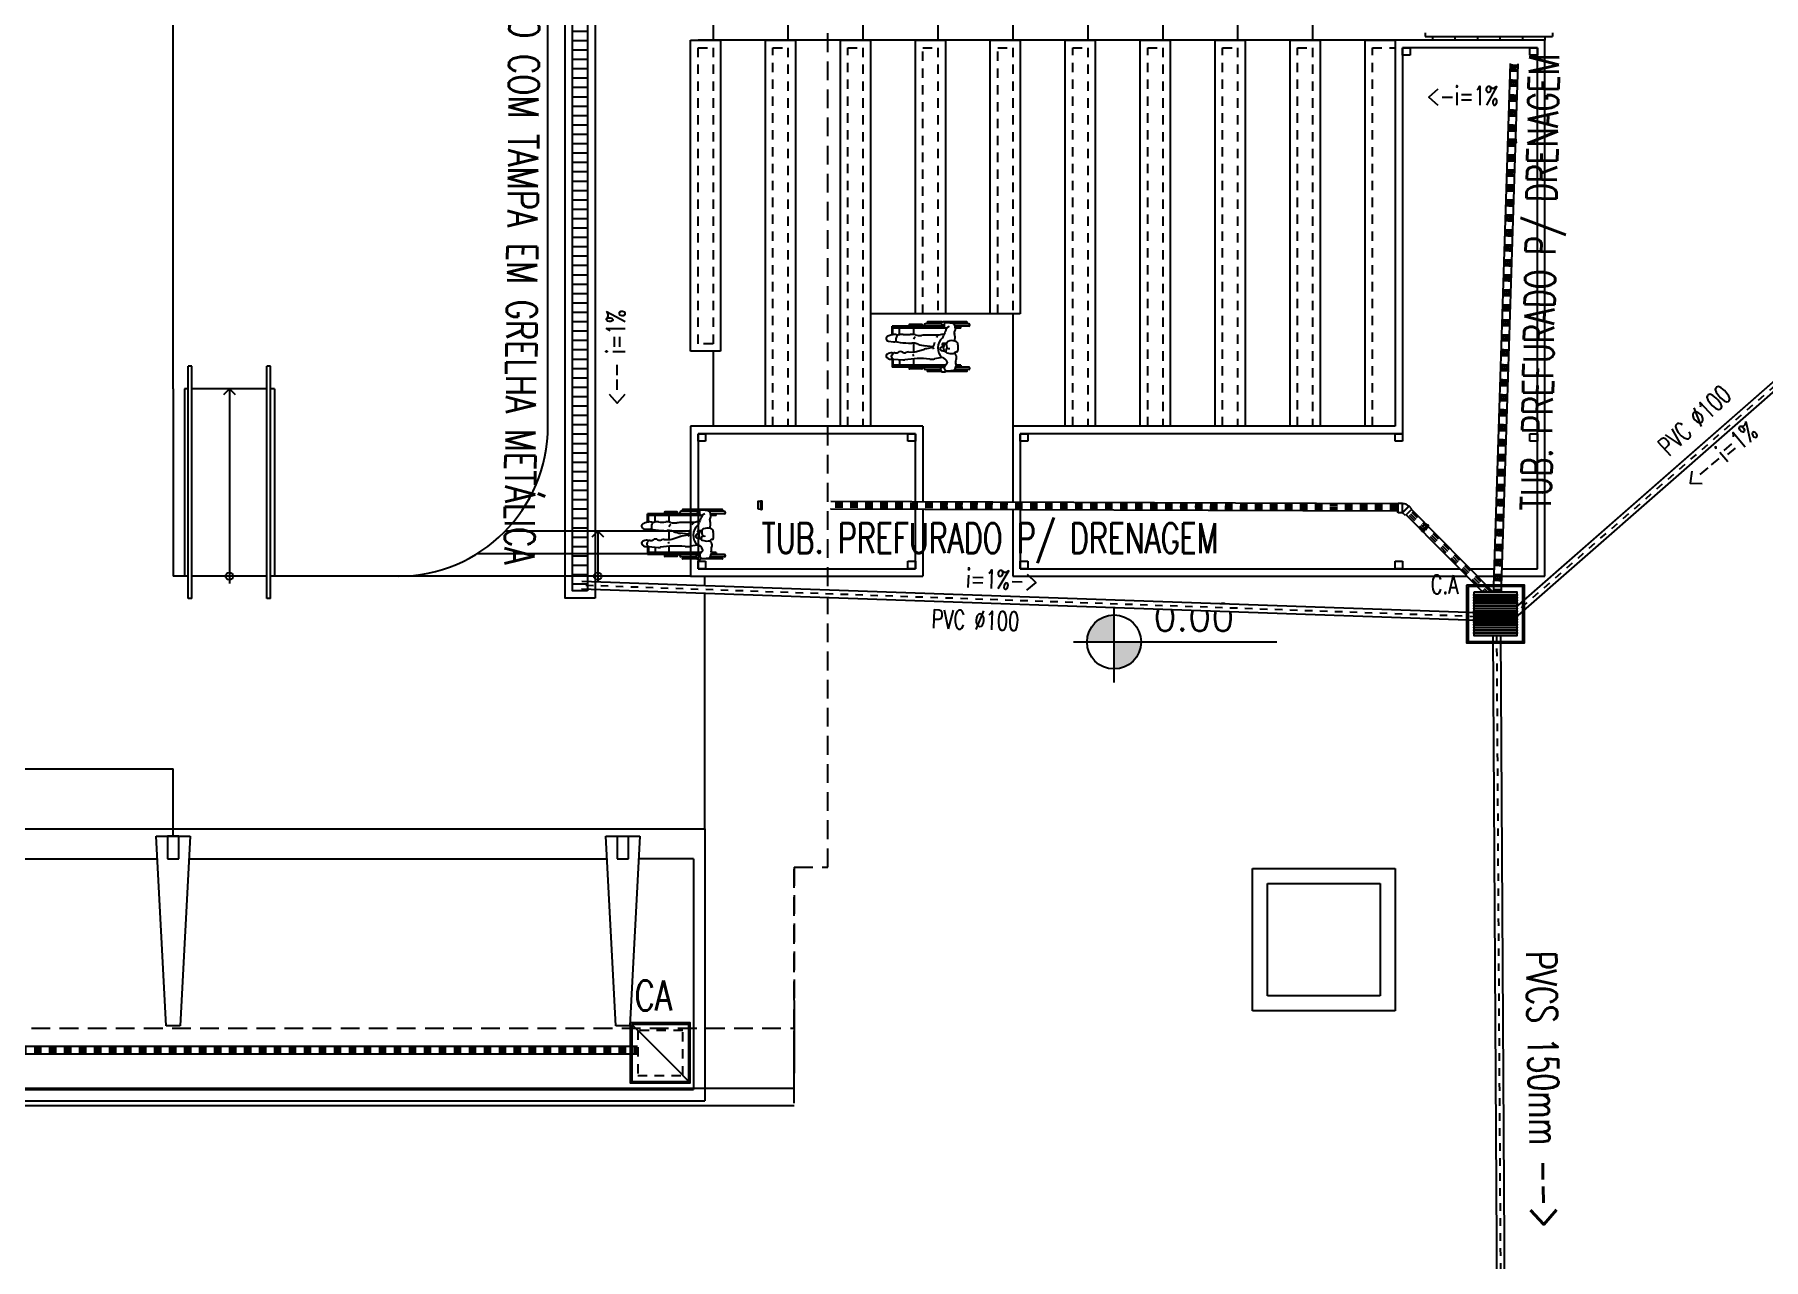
# Model space of a CAD drawing. Header units: inches. Extents: x 542650 to 544515, y 9574150 to 9574595.
# Drawn here: x 542840.19 to 542863.26, y 9574223.1 to 9574239.44 of the extents above; entities that cross this region are included whole.
import ezdxf
from ezdxf.enums import TextEntityAlignment as Align

# ---------------------------------------------------------------- set-up
doc = ezdxf.new("R2010")
doc.units = ezdxf.units.IN
doc.header["$MEASUREMENT"] = 0
for name, pattern in [('ACAD_ISO07W100', [3, 0, -3]), ('DASHDOT', [1, 0.5, -0.25, 0, -0.25]), ('HIDDEN', [0.375, 0.25, -0.125])]:
    doc.linetypes.add(name, pattern=pattern)
for name, color, linetype in [('EIXO', 8, 'Continuous'), ('I-ARQ', 8, 'Continuous'), ('I-CONEXAO', 1, 'Continuous'), ('I-ESGOTO', 6, 'Continuous'), ('I-NORMO_INST', 4, 'Continuous'), ('I-PLUVIAL', 90, 'Continuous'), ('VISTA', 7, 'Continuous')]:
    doc.layers.add(name, color=color, linetype=linetype)
doc.styles.add('125', font='ROMANS.SHX', dxfattribs={"width": 0.7, "height": 0.25})
doc.styles.add('25', font='ROMANS.SHX', dxfattribs={"width": 0.7, "height": 0.05})
doc.styles.add('50', font='ROMANS.SHX', dxfattribs={"width": 0.7, "height": 0.1})
doc.styles.add('ROMANS', font='romans', dxfattribs={"height": 0.2})

# ---------------------------------------------------------------- blocks, each defined once
blk = doc.blocks.new('_Open90')
at = {"color": 0, "linetype": 'ByBlock', "lineweight": -2}
for p, q in [((0, 0), (-1, 0)), ((-0.5, 0.5), (0, 0)), ((0, 0), (-0.5, -0.5))]:
    blk.add_line(p, q, dxfattribs=at)
blk = doc.blocks.new('*U49')
at = {"color": 2}
blk.add_wipeout([(-58.931, 0.053), (1.716, 0.053), (1.716, -0.053), (-58.931, -0.053)], dxfattribs=at)
for p, q in [((-58.931, 0.05), (1.716, 0.05)), ((-58.931, -0.05), (1.716, -0.05))]:
    blk.add_line(p, q)
at = {"color": 8, "linetype": 'ACAD_ISO07W100', "ltscale": 0.01}
for p, q in [((-58.931, 0.026), (1.716, 0.026)), ((-58.931, 0), (1.716, 0)), ((-58.931, -0.026), (1.716, -0.026))]:
    blk.add_line(p, q, dxfattribs=at)
blk = doc.blocks.new('CAP100')
at = {"color": 1, "style": '25', "flags": 3}
blk.add_attdef('QUANT.', text='', height=0.05, dxfattribs=at).set_placement((0, -0.272), align=Align.CENTER)
at = {"color": 2}
blk.add_wipeout([(0.049, -0.056), (0.021, -0.056), (0.021, -0.057), (0.017, -0.061), (0.006, -0.061), (0.001, -0.057), (0.001, -0.056), (0, -0.056), (0, 0.056), (0.001, 0.056), (0.001, 0.057), (0.006, 0.061), (0.017, 0.061), (0.021, 0.057), (0.021, 0.056), (0.049, 0.056), (0.056, 0.05), (0.056, -0.05)], dxfattribs=at)
for p, q in [((0, -0.053), (0, 0.053)), ((0.004, 0.053), (0, 0.053)), ((0.005, 0.054), (0.005, 0.057)), ((0.017, 0.058), (0.006, 0.058)), ((0.006, -0.057), (0.006, 0.057)), ((0.017, -0.057), (0.017, 0.057)), ((0.018, 0.054), (0.018, 0.057)), ((0.049, 0.053), (0.019, 0.053)), ((0.052, -0.05), (0.052, 0.05)), ((0.004, -0.053), (0, -0.053)), ((0.005, -0.054), (0.005, -0.057)), ((0.017, -0.058), (0.006, -0.058)), ((0.018, -0.054), (0.018, -0.057)), ((0.049, -0.053), (0.019, -0.053))]:
    blk.add_line(p, q)
at = {"color": 8}
for p, q in [((0.005, 0.053), (0.005, -0.053)), ((0.018, 0.053), (0.018, -0.053))]:
    blk.add_line(p, q, dxfattribs=at)
for centre, radius, start, end in [((0.004, 0.054), 0.001, 270, 0), ((0.006, 0.057), 0.001, 90, 180), ((0.017, 0.057), 0.001, 0, 90), ((0.019, 0.054), 0.001, 180, 270), ((0.049, 0.05), 0.003, 0, 90), ((0.004, -0.054), 0.001, 0, 90), ((0.006, -0.057), 0.001, 180, 270), ((0.017, -0.057), 0.001, 270, 0), ((0.019, -0.054), 0.001, 90, 180), ((0.049, -0.05), 0.003, 270, 0)]:
    blk.add_arc(centre, radius, start, end)
at = {"color": 1, "style": '25', "flags": 1}
for tag, p in [('DESCRICAO', (0, -0.109)), ('MARCA', (0, -0.188))]:
    blk.add_attdef(tag, text='', height=0.05, dxfattribs=at).set_placement(p, align=Align.CENTER)
blk = doc.blocks.new('*U40')
at = {"color": 2}
blk.add_wipeout([(-0.218, 0.067), (1.327, -0.034), (1.32, -0.139), (-0.224, -0.038)], dxfattribs=at)
at = {"color": 2, "rotation": 356.2519484124299}
blk.add_blockref('CAP100', (0.997, -0.065), dxfattribs=at)
at = {"color": 8, "linetype": 'ACAD_ISO07W100', "ltscale": 0.01}
for p, q in [((-0.222, 0.015), (1.324, -0.087)), ((-0.22, 0.041), (1.325, -0.061)), ((-0.223, -0.012), (1.322, -0.113))]:
    blk.add_line(p, q, dxfattribs=at)
for p, q in [((-0.218, 0.064), (1.327, -0.037)), ((-0.225, -0.035), (1.32, -0.137))]:
    blk.add_line(p, q)
blk = doc.blocks.new('*U31')
at = {"color": 2}
blk.add_wipeout([(0.016, 0.055), (8.042, -2.307), (8.01, -2.416), (-0.016, -0.055)], dxfattribs=at)
for p, q in [((0.014, 0.048), (8.04, -2.313)), ((-0.014, -0.048), (8.012, -2.409))]:
    blk.add_line(p, q)
at = {"layer": 'EIXO', "linetype": 'DASHDOT', "ltscale": 0.01}
blk.add_line((0, 0), (8.026, -2.361), dxfattribs=at)
blk = doc.blocks.new('*U34')
at = {"color": 2}
blk.add_wipeout([(-0.055, 0.013), (2.472, 11.047), (2.583, 11.022), (0.055, -0.013)], dxfattribs=at)
for p, q in [((-0.049, 0.011), (2.478, 11.045)), ((0.049, -0.011), (2.576, 11.023))]:
    blk.add_line(p, q)
at = {"layer": 'EIXO', "linetype": 'DASHDOT', "ltscale": 0.01}
blk.add_line((0, 0), (2.527, 11.034), dxfattribs=at)
blk = doc.blocks.new('*U33')
at = {"color": 2}
blk.add_wipeout([(0.015, 0.055), (11.552, -3.092), (11.522, -3.202), (-0.015, -0.055)], dxfattribs=at)
for p, q in [((0.013, 0.048), (11.55, -3.099)), ((-0.013, -0.048), (11.523, -3.195))]:
    blk.add_line(p, q)
at = {"layer": 'EIXO', "linetype": 'DASHDOT', "ltscale": 0.01}
blk.add_line((0, 0), (11.537, -3.147), dxfattribs=at)
blk = doc.blocks.new('CADEIRA DE RODAS')
at = {"layer": 'VISTA'}
for p, q in [((1623.523, 1212.65), (1623.709, 1212.65)), ((1623.523, 1212.618), (1623.628, 1212.618)), ((1623.55, 1212.676), (1623.833, 1212.676)), ((1623.55, 1212.66), (1623.722, 1212.66)), ((1623.628, 1212.592), (1623.628, 1212.618)), ((1623.628, 1212.618), (1623.7, 1212.618)), ((1623.628, 1212.592), (1623.693, 1212.592)), ((1623.805, 1212.669), (1623.724, 1212.66)), ((1623.834, 1212.592), (1624.547, 1212.592)), ((1623.871, 1212.681), (1623.848, 1212.681)), ((1623.853, 1212.618), (1623.872, 1212.618)), ((1623.876, 1212.491), (1623.978, 1212.508)), ((1623.884, 1212.618), (1624.101, 1212.618)), ((1623.886, 1212.676), (1624.074, 1212.676)), ((1623.898, 1212.66), (1624.074, 1212.66)), ((1623.9, 1212.65), (1624.101, 1212.65)), ((1624.101, 1212.618), (1624.547, 1212.618)), ((1624.151, 1212.642), (1624.312, 1212.642)), ((1624.151, 1212.625), (1624.312, 1212.625)), ((1624.257, 1212.618), (1624.257, 1212.507)), ((1624.528, 1212.511), (1624.405, 1212.522)), ((1624.445, 1212.518), (1624.445, 1212.618)), ((1624.552, 1212.459), (1624.533, 1212.437)), ((1624.535, 1212.509), (1624.535, 1212.618)), ((1624.553, 1212.486), (1624.543, 1212.502)), ((1624.547, 1212.509), (1624.547, 1212.618)), ((1623.708, 1212.271), (1623.706, 1212.204)), ((1623.82, 1212.298), (1623.835, 1212.306)), ((1623.822, 1212.31), (1623.821, 1212.335)), ((1623.826, 1212.417), (1623.846, 1212.406)), ((1623.828, 1212.302), (1623.864, 1212.3)), ((1623.859, 1212.368), (1623.855, 1212.392)), ((1623.856, 1212.334), (1623.87, 1212.327)), ((1623.859, 1212.367), (1623.857, 1212.343)), ((1623.997, 1212.347), (1624.118, 1212.332)), ((1624, 1212.358), (1624.088, 1212.373)), ((1624.22, 1212.411), (1624.116, 1212.379)), ((1624.257, 1212.416), (1624.257, 1212.297)), ((1624.326, 1212.416), (1624.257, 1212.416)), ((1624.594, 1212.273), (1624.528, 1212.281)), ((1623.523, 1212.073), (1623.628, 1212.073)), ((1623.523, 1212.041), (1623.722, 1212.041)), ((1623.55, 1212.031), (1623.759, 1212.031)), ((1623.55, 1212.015), (1623.855, 1212.015)), ((1623.628, 1212.098), (1623.628, 1212.073)), ((1623.628, 1212.098), (1623.701, 1212.098)), ((1623.628, 1212.073), (1623.709, 1212.073)), ((1623.783, 1212.073), (1623.818, 1212.094)), ((1623.8, 1212.083), (1623.823, 1212.112)), ((1623.804, 1212.088), (1623.804, 1212.086)), ((1623.812, 1212.098), (1624.547, 1212.098)), ((1623.857, 1212.014), (1623.849, 1212.02)), ((1623.852, 1212.073), (1624.101, 1212.073)), ((1623.881, 1212.014), (1623.867, 1212.012)), ((1623.884, 1212.015), (1624.074, 1212.015)), ((1623.89, 1212.041), (1624.101, 1212.041)), ((1623.891, 1212.031), (1624.074, 1212.031)), ((1623.921, 1212.191), (1624.119, 1212.192)), ((1624.101, 1212.073), (1624.547, 1212.073)), ((1624.151, 1212.066), (1624.312, 1212.066)), ((1624.151, 1212.048), (1624.312, 1212.048)), ((1624.257, 1212.184), (1624.257, 1212.073)), ((1624.445, 1212.185), (1624.445, 1212.073)), ((1624.535, 1212.185), (1624.535, 1212.073)), ((1624.547, 1212.187), (1624.547, 1212.073))]:
    blk.add_line(p, q, dxfattribs=at)
for centre, radius, start, end in [((1623.523, 1212.634), 0.0159, 90, 270), ((1623.55, 1212.668), 0.00794, 90, 270), ((1623.735, 1212.491), 0.0503, 153.5166, 217.5222), ((1623.616, 1212.551), 0.0827, 333.5166, 16.5694), ((1623.748, 1212.59), 0.0545, 157.1485, 196.5694), ((1623.601, 1212.389), 0.119, 19.7257, 37.5222), ((1623.528, 1212.682), 0.184, 337.1485, 348.553), ((1623.726, 1212.642), 0.0178, 155.7407, 168.553), ((1623.726, 1212.642), 0.0178, 96.1738, 155.7407), ((1623.81, 1212.629), 0.0403, 338.1434, 96.1738), ((1623.836, 1212.558), 0.0276, 124.5485, 199.9444), ((1623.897, 1212.58), 0.0916, 199.9444, 256.9452), ((1623.779, 1212.641), 0.0729, 304.5485, 338.1434), ((1623.848, 1212.655), 0.026, 126.1191, 154.0963), ((1623.848, 1212.655), 0.026, 90.3734, 126.1191), ((1623.863, 1212.582), 0.0369, 74.409, 113.6829), ((1623.871, 1212.658), 0.0233, 50.9982, 90.3734), ((1623.878, 1212.638), 0.0209, 254.409, 336.7071), ((1623.758, 1212.361), 0.179, 310.6612, 46.6858), ((1623.861, 1212.645), 0.0392, 21.8909, 50.9982), ((1623.861, 1212.645), 0.0392, 336.7071, 6.5163), ((1623.861, 1212.645), 0.0392, 6.5163, 21.8909), ((1624.019, 1212.266), 0.246, 84.1619, 99.6849), ((1624.171, 1213.744), 1.24, 264.1619, 279.4895), ((1624.074, 1212.668), 0.00794, 270, 90), ((1624.101, 1212.634), 0.0159, 270, 90), ((1624.151, 1212.634), 0.00864, 90, 270), ((1624.285, 1212.466), 0.0256, 169.3771, 225.3134), ((1624.312, 1212.634), 0.00864, 270, 90), ((1624.394, 1212.406), 0.117, 84.8929, 99.4895), ((1624.527, 1212.491), 0.0196, 32.0961, 84.8929), ((1624.564, 1212.44), 0.0719, 42.4258, 110.3571), ((1624.534, 1212.474), 0.0225, 320.0692, 32.0961), ((1624.597, 1212.467), 0.0283, 299.1731, 47.1659), ((1623.917, 1212.357), 0.253, 170.2167, 190.0443), ((1623.685, 1212.397), 0.0187, 90.9535, 170.2167), ((1623.718, 1212.322), 0.0513, 190.0443, 248.1335), ((1623.684, 1212.451), 0.0351, 270.9535, 311.3289), ((1623.748, 1212.399), 0.134, 248.1335, 252.351), ((1623.738, 1212.39), 0.0458, 122.8016, 131.3289), ((1623.748, 1212.399), 0.134, 252.351, 292.3739), ((1623.738, 1212.39), 0.0458, 96.4099, 122.8016), ((1623.753, 1212.257), 0.18, 69.5864, 96.4099), ((1623.784, 1212.335), 0.0364, 360, 105.4377), ((1623.786, 1212.308), 0.0364, 292.3739, 3.0345), ((1624.141, 1212.206), 0.366, 149.1701, 154.8848), ((1623.808, 1212.405), 0.022, 329.1701, 69.5864), ((1623.812, 1212.345), 0.0452, 299.7251, 357.1058), ((1623.837, 1212.39), 0.0189, 7.5231, 61.3712), ((1623.851, 1212.293), 0.11, 68.468, 90.2381), ((1623.911, 1212.183), 0.0567, 130.6612, 165.644), ((1623.851, 1212.431), 0.0912, 273.7076, 297.295), ((1623.849, 1212.367), 0.00943, 357.1058, 7.5231), ((1623.864, 1212.314), 0.014, 267.8272, 64.231), ((1623.882, 1212.372), 0.0246, 297.295, 68.468), ((1624.155, 1212.256), 0.183, 147.274, 171.2195), ((1624.16, 1212.438), 0.179, 199.3703, 207.8163), ((1624.051, 1212.591), 0.222, 279.5756, 286.9445), ((1624.079, 1212.022), 0.312, 67.3879, 85.668), ((1624.266, 1212.471), 0.173, 247.3879, 266.9641), ((1624.257, 1212.29), 0.126, 89.7461, 106.9445), ((1624.212, 1212.261), 0.0518, 298.693, 344.3358), ((1624.266, 1212.471), 0.173, 266.9641, 276.056), ((1624.309, 1212.063), 0.237, 85.583, 96.056), ((1624.326, 1212.519), 0.103, 269.7461, 290.1272), ((1624.151, 1210.017), 2.288, 81.839, 85.583), ((1624.38, 1212.372), 0.054, 61.1107, 110.1272), ((1624.437, 1212.475), 0.0635, 241.1107, 302.0847), ((1624.5, 1212.375), 0.0546, 79.8776, 122.0847), ((1624.473, 1212.26), 0.0223, 45.4711, 81.839), ((1624.519, 1212.191), 0.0899, 83.7627, 109.5493), ((1624.473, 1212.26), 0.0223, 1.2881, 45.4711), ((1624.341, 1212.257), 0.154, 343.4823, 1.2881), ((1624.514, 1212.453), 0.0248, 259.8776, 320.0692), ((1624.552, 1212.469), 0.0411, 237.7219, 264.8934), ((1624.561, 1212.517), 0.0903, 262.1443, 304.0277), ((1624.591, 1212.238), 0.035, 291.9692, 83.7627), ((1623.523, 1212.057), 0.0159, 90, 270), ((1623.55, 1212.023), 0.00794, 90, 270), ((1623.738, 1212.106), 0.0382, 143.1315, 192.1076), ((1623.738, 1212.106), 0.0382, 192.1076, 205.2149), ((1623.654, 1212.066), 0.0555, 356.2268, 25.2149), ((1623.763, 1212.203), 0.0567, 178.7191, 206.463), ((1623.671, 1212.157), 0.0463, 323.1315, 26.463), ((1623.73, 1212.061), 0.0213, 176.2268, 235.4123), ((1623.757, 1212.101), 0.0693, 235.4123, 239.4259), ((1623.757, 1212.101), 0.0693, 239.4259, 263.5457), ((1623.842, 1212.846), 0.82, 263.5457, 269.2953), ((1623.829, 1212.075), 0.0216, 14.3528, 121.0291), ((1623.778, 1212.148), 0.0578, 321.1007, 335.8172), ((1623.423, 1212.307), 0.447, 335.8172, 345.644), ((1623.832, 1212.046), 0.0187, 269.2953, 346.2891), ((1623.855, 1212.029), 0.0112, 166.4185, 233.805), ((1623.771, 1212.061), 0.0817, 346.2891, 14.3528), ((1623.849, 1212.41), 0.23, 270.5698, 288.0744), ((1623.868, 1212.082), 0.0245, 229.4894, 277.8265), ((1623.865, 1212.024), 0.013, 233.805, 280.699), ((1623.874, 1212.045), 0.0134, 37.78, 97.8265), ((1623.879, 1212.024), 0.00949, 280.699, 334.4064), ((1623.859, 1212.033), 0.032, 334.4064, 37.78), ((1623.903, 1212.241), 0.0554, 295.1049, 338.8275), ((1624.074, 1212.023), 0.00794, 270, 90), ((1624.101, 1212.057), 0.0159, 270, 90), ((1624.117, 1212.487), 0.295, 270.312, 277.4493), ((1624.151, 1212.057), 0.00864, 90, 270), ((1624.181, 1211.997), 0.199, 74.1699, 97.4493), ((1624.288, 1212.376), 0.195, 254.1699, 274.4975), ((1624.356, 1211.511), 0.673, 86.3024, 94.4975), ((1624.312, 1212.057), 0.00864, 270, 90), ((1624.413, 1212.38), 0.198, 266.3024, 284.8355), ((1624.454, 1212.224), 0.0365, 284.8355, 343.4823), ((1624.514, 1212.273), 0.0906, 242.6529, 278.261), ((1624.476, 1212.535), 0.355, 278.261, 281.3967), ((1624.517, 1212.372), 0.187, 279.023, 297.4622)]:
    blk.add_arc(centre, radius, start, end, dxfattribs=at)
blk = doc.blocks.new('*U32')
at = {"color": 2}
blk.add_wipeout([(-5.039, -0.36), (2.048, 0.221), (2.056, 0.116), (-5.03, -0.465)], dxfattribs=at)
at = {"color": 2, "rotation": 4.686393546696704}
blk.add_blockref('CAP100', (0.996, 0.082), dxfattribs=at)
for p, q in [((-5.039, -0.363), (2.048, 0.218)), ((-5.031, -0.463), (2.056, 0.118))]:
    blk.add_line(p, q)
at = {"color": 8, "linetype": 'ACAD_ISO07W100', "ltscale": 0.01}
for p, q in [((-5.037, -0.387), (2.05, 0.194)), ((-5.035, -0.413), (2.052, 0.168)), ((-5.033, -0.439), (2.054, 0.142))]:
    blk.add_line(p, q, dxfattribs=at)
blk = doc.blocks.new('CAG')
at = {"color": 2, "ltscale": 0.5}
blk.add_wipeout([(-0.302, 0.302), (-0.302, -0.302), (0.302, -0.302), (0.302, 0.302)], dxfattribs=at)
at = {"ltscale": 0.5}
blk.add_lwpolyline([(-0.4, 0.4), (-0.4, -0.4), (0.4, -0.4), (0.4, 0.4)], close=True, dxfattribs=at)
at = {"color": 8, "ltscale": 0.5}
for points in [[(-0.38, 0.38), (-0.38, -0.38), (0.38, -0.38), (0.38, 0.38)], [(-0.3, 0.3), (-0.3, -0.3), (0.3, -0.3), (0.3, 0.3)], [(-0.3, 0.26875), (0.3, 0.26875), (0.3, 0.25625), (-0.3, 0.25625)], [(-0.3, 0.23125), (0.3, 0.23125), (0.3, 0.21875), (-0.3, 0.21875)], [(-0.3, 0.19375), (0.3, 0.19375), (0.3, 0.18125), (-0.3, 0.18125)], [(-0.3, 0.15625), (0.3, 0.15625), (0.3, 0.14375), (-0.3, 0.14375)], [(-0.3, 0.11875), (0.3, 0.11875), (0.3, 0.10625), (-0.3, 0.10625)], [(-0.3, 0.08125), (0.3, 0.08125), (0.3, 0.06875), (-0.3, 0.06875)], [(-0.3, 0.04375), (0.3, 0.04375), (0.3, 0.03125), (-0.3, 0.03125)], [(-0.3, 0.00625), (0.3, 0.00625), (0.3, -0.00625), (-0.3, -0.00625)], [(-0.3, -0.03125), (0.3, -0.03125), (0.3, -0.04375), (-0.3, -0.04375)], [(-0.3, -0.06875), (0.3, -0.06875), (0.3, -0.08125), (-0.3, -0.08125)], [(-0.3, -0.10625), (0.3, -0.10625), (0.3, -0.11875), (-0.3, -0.11875)], [(-0.3, -0.14375), (0.3, -0.14375), (0.3, -0.15625), (-0.3, -0.15625)], [(-0.3, -0.18125), (0.3, -0.18125), (0.3, -0.19375), (-0.3, -0.19375)], [(-0.3, -0.21875), (0.3, -0.21875), (0.3, -0.23125), (-0.3, -0.23125)], [(-0.3, -0.25625), (0.3, -0.25625), (0.3, -0.26875), (-0.3, -0.26875)]]:
    blk.add_lwpolyline(points, close=True, dxfattribs=at)
blk = doc.blocks.new('*U41')
at = {"color": 2, "rotation": 356.507466877779}
blk.add_blockref('CAP100', (0.998, -0.061), dxfattribs=at)
at = {"color": 2}
blk.add_wipeout([(-7.459, 0.508), (0.088, 0.048), (0.081, -0.058), (-7.465, 0.403)], dxfattribs=at)
at = {"color": 8, "linetype": 'ACAD_ISO07W100', "ltscale": 0.01}
for p, q in [((-7.461, 0.482), (0.086, 0.021)), ((-7.464, 0.429), (0.083, -0.031)), ((-7.462, 0.455), (0.085, -0.005))]:
    blk.add_line(p, q, dxfattribs=at)
for p, q in [((-7.459, 0.505), (0.088, 0.045)), ((-7.465, 0.406), (0.082, -0.055))]:
    blk.add_line(p, q)
blk = doc.blocks.new('j45150')
at = {"color": 2}
blk.add_wipeout([(0.098, -0.083), (0.033, -0.083), (-0.02, -0.136), (-0.027, -0.133), (-0.133, -0.027), (-0.136, -0.02), (-0.079, 0.037), (-0.078, 0.036), (-0.039, 0.064), (0.028, 0.083), (0.098, 0.083)], dxfattribs=at)
for p, q in [((-0.079, 0.031), (-0.132, -0.023)), ((0.031, -0.079), (-0.079, 0.031)), ((-0.074, 0.034), (-0.078, 0.03)), ((0.03, 0.078), (0.027, 0.075)), ((0.098, 0.078), (0.03, 0.078)), ((0.03, 0.078), (0.03, -0.078)), ((0.098, 0.078), (0.098, -0.078)), ((-0.132, -0.023), (-0.133, -0.027)), ((-0.027, -0.133), (-0.133, -0.027)), ((-0.023, -0.132), (-0.027, -0.133)), ((0.031, -0.079), (-0.023, -0.132)), ((0.03, -0.078), (0.029, -0.077)), ((0.098, -0.078), (0.03, -0.078))]:
    blk.add_line(p, q)
at = {"color": 8}
for p, q in [((0.03, -0.078), (-0.078, 0.03)), ((0.027, 0.075), (0.027, -0.075)), ((-0.023, -0.132), (-0.132, -0.023))]:
    blk.add_line(p, q, dxfattribs=at)
blk.add_arc((0.028, -0.072), 0.147, 90.4887, 135.8764)
blk = doc.blocks.new('CA')
at = {"color": 2, "ltscale": 0.5}
blk.add_wipeout([(-0.302, 0.29575), (-0.302, -0.30825), (0.302, -0.30825), (0.302, 0.29575)], dxfattribs=at)
at = {"color": 8, "ltscale": 0.5}
blk.add_line((-0.38, 0.37375), (0.38, -0.38625), dxfattribs=at)
at = {"ltscale": 0.5}
blk.add_lwpolyline([(-0.4, 0.39375), (-0.4, -0.40625), (0.4, -0.40625), (0.4, 0.39375)], close=True, dxfattribs=at)
at = {"color": 8, "ltscale": 0.5}
blk.add_lwpolyline([(-0.38, 0.37375), (-0.38, -0.38625), (0.38, -0.38625), (0.38, 0.37375)], close=True, dxfattribs=at)
at = {"color": 8, "linetype": 'HIDDEN', "ltscale": 0.5}
blk.add_lwpolyline([(-0.3, 0.29375), (-0.3, -0.30625), (0.3, -0.30625), (0.3, 0.29375)], close=True, dxfattribs=at)

msp = doc.modelspace()

# ---------------------------------------------------------------- hatches: boundary and pattern name
at = {"layer": 'I-ARQ'}
h = msp.add_hatch(color=256, dxfattribs=at)
h.paths.add_polyline_path([(542854.955, 9574231.335), (542854.595, 9574231.335), (542854.595, 9574230.975, 0.414214)])
h.paths.add_polyline_path([(542854.595, 9574231.695, 0.414214), (542854.235, 9574231.335), (542854.595, 9574231.335)])

# ---------------------------------------------------------------- linework, layer by layer
at = {"layer": 'I-ARQ', "linetype": 'HIDDEN'}
for p, q in [((542850.776, 9574228.331), (542850.776, 9574252.131)), ((542850.326, 9574226.181), (542850.326, 9574228.331)), ((542850.326, 9574228.331), (542850.776, 9574228.331)), ((542850.326, 9574226.181), (542850.326, 9574228.331)), ((542850.326, 9574228.331), (542850.326, 9574226.181)), ((542785.776, 9574226.181), (542850.326, 9574226.181))]:
    msp.add_line(p, q, dxfattribs=at)
at = {"layer": 'I-ARQ'}
for p, q in [((542847.041, 9574234.213), (542847.041, 9574246.213)), ((542842.041, 9574234.713), (542842.041, 9574245.713)), ((542849.244, 9574241.063), (542849.244, 9574239.363)), ((542850.244, 9574241.063), (542850.244, 9574239.363)), ((542851.244, 9574241.063), (542851.244, 9574239.363)), ((542852.244, 9574241.063), (542852.244, 9574239.363)), ((542853.244, 9574241.063), (542853.244, 9574239.363)), ((542854.244, 9574241.063), (542854.244, 9574239.363)), ((542855.244, 9574241.063), (542855.244, 9574239.363)), ((542856.244, 9574241.063), (542856.244, 9574239.363)), ((542857.244, 9574241.063), (542857.244, 9574239.363)), ((542848.944, 9574235.213), (542848.944, 9574239.363)), ((542848.944, 9574239.363), (542849.344, 9574239.363)), ((542858.344, 9574239.363), (542849.044, 9574239.363)), ((542849.344, 9574239.363), (542849.344, 9574235.213)), ((542849.944, 9574234.213), (542849.944, 9574239.363)), ((542849.944, 9574239.363), (542850.344, 9574239.363)), ((542850.344, 9574239.363), (542850.344, 9574234.213)), ((542850.944, 9574234.213), (542850.944, 9574239.363)), ((542850.944, 9574239.363), (542851.344, 9574239.363)), ((542851.344, 9574239.363), (542851.344, 9574234.213)), ((542851.944, 9574235.713), (542851.944, 9574239.363)), ((542851.944, 9574239.363), (542852.344, 9574239.363)), ((542852.344, 9574239.363), (542852.344, 9574235.713)), ((542852.944, 9574235.713), (542852.944, 9574239.363)), ((542852.944, 9574239.363), (542853.344, 9574239.363)), ((542853.344, 9574239.363), (542853.344, 9574235.713)), ((542853.944, 9574234.213), (542853.944, 9574239.363)), ((542853.944, 9574239.363), (542854.344, 9574239.363)), ((542854.344, 9574239.363), (542854.344, 9574234.213)), ((542854.944, 9574234.213), (542854.944, 9574239.363)), ((542854.944, 9574239.363), (542855.344, 9574239.363)), ((542855.344, 9574239.363), (542855.344, 9574234.213)), ((542855.944, 9574234.213), (542855.944, 9574239.363)), ((542855.944, 9574239.363), (542856.344, 9574239.363)), ((542856.344, 9574239.363), (542856.344, 9574234.213)), ((542856.944, 9574234.213), (542856.944, 9574239.363)), ((542856.944, 9574239.363), (542857.344, 9574239.363)), ((542857.344, 9574239.363), (542857.344, 9574234.213)), ((542857.944, 9574234.213), (542857.944, 9574239.363)), ((542857.944, 9574239.363), (542858.344, 9574239.363)), ((542860.344, 9574239.363), (542858.344, 9574239.363)), ((542858.344, 9574239.363), (542858.344, 9574234.213)), ((542858.344, 9574239.363), (542858.344, 9574234.213)), ((542860.244, 9574239.263), (542858.444, 9574239.263)), ((542858.444, 9574239.263), (542858.444, 9574234.113)), ((542858.444, 9574239.163), (542858.444, 9574239.263)), ((542858.444, 9574239.263), (542858.544, 9574239.263)), ((542858.544, 9574239.263), (542858.544, 9574239.163)), ((542858.744, 9574239.463), (542858.744, 9574239.413)), ((542858.744, 9574239.413), (542860.444, 9574239.413)), ((542858.844, 9574239.413), (542858.844, 9574239.363)), ((542859.144, 9574239.413), (542859.144, 9574239.363)), ((542859.444, 9574239.413), (542859.444, 9574239.363)), ((542859.744, 9574239.413), (542859.744, 9574239.363)), ((542860.044, 9574239.413), (542860.044, 9574239.363)), ((542860.144, 9574239.163), (542860.144, 9574239.263)), ((542860.144, 9574239.263), (542860.244, 9574239.263)), ((542860.244, 9574232.313), (542860.244, 9574239.263)), ((542860.244, 9574239.263), (542860.244, 9574239.163)), ((542860.344, 9574239.413), (542860.344, 9574239.363)), ((542860.344, 9574232.213), (542860.344, 9574239.363)), ((542860.444, 9574239.463), (542860.444, 9574239.413)), ((542858.544, 9574239.163), (542858.444, 9574239.163)), ((542860.244, 9574239.163), (542860.144, 9574239.163)), ((542851.944, 9574235.713), (542851.344, 9574235.713)), ((542852.029, 9574235.571), (542851.868, 9574235.571)), ((542852.344, 9574235.713), (542851.944, 9574235.713)), ((542853.244, 9574235.713), (542852.044, 9574235.713)), ((542852.29, 9574235.579), (542852.078, 9574235.579)), ((542852.296, 9574235.605), (542852.105, 9574235.605)), ((542852.289, 9574235.589), (542852.105, 9574235.589)), ((542852.299, 9574235.606), (542852.312, 9574235.608)), ((542852.322, 9574235.606), (542852.331, 9574235.6)), ((542852.629, 9574235.605), (542852.324, 9574235.605)), ((542852.629, 9574235.589), (542852.421, 9574235.589)), ((542852.656, 9574235.579), (542852.457, 9574235.579)), ((542853.344, 9574235.713), (542852.944, 9574235.713)), ((542853.244, 9574235.713), (542853.244, 9574234.213)), ((542851.585, 9574235.347), (542851.651, 9574235.339)), ((542851.633, 9574235.433), (542851.633, 9574235.547)), ((542852.078, 9574235.547), (542851.633, 9574235.547)), ((542852.367, 9574235.521), (542851.633, 9574235.521)), ((542851.645, 9574235.435), (542851.645, 9574235.547)), ((542851.734, 9574235.435), (542851.734, 9574235.547)), ((542852.029, 9574235.554), (542851.868, 9574235.554)), ((542851.923, 9574235.436), (542851.923, 9574235.547)), ((542852.259, 9574235.429), (542852.061, 9574235.428)), ((542852.328, 9574235.547), (542852.078, 9574235.547)), ((542852.379, 9574235.536), (542852.356, 9574235.508)), ((542852.396, 9574235.547), (542852.362, 9574235.526)), ((542852.375, 9574235.531), (542852.375, 9574235.534)), ((542852.552, 9574235.547), (542852.471, 9574235.547)), ((542852.472, 9574235.349), (542852.473, 9574235.415)), ((542852.552, 9574235.521), (542852.478, 9574235.521)), ((542852.552, 9574235.521), (542852.552, 9574235.547)), ((542852.656, 9574235.547), (542852.552, 9574235.547)), ((542849.344, 9574235.213), (542848.944, 9574235.213)), ((542849.244, 9574235.213), (542849.244, 9574234.213)), ((542851.626, 9574235.134), (542851.636, 9574235.118)), ((542851.628, 9574235.16), (542851.647, 9574235.183)), ((542851.633, 9574235.111), (542851.633, 9574235.002)), ((542851.645, 9574235.111), (542851.645, 9574235.002)), ((542851.651, 9574235.109), (542851.775, 9574235.098)), ((542851.734, 9574235.101), (542851.734, 9574235.002)), ((542851.854, 9574235.204), (542851.922, 9574235.203)), ((542851.923, 9574235.203), (542851.923, 9574235.322)), ((542851.923, 9574235.002), (542851.923, 9574235.113)), ((542851.96, 9574235.209), (542852.064, 9574235.24)), ((542852.182, 9574235.273), (542852.062, 9574235.288)), ((542852.179, 9574235.262), (542852.091, 9574235.247)), ((542852.304, 9574235.129), (542852.201, 9574235.112)), ((542852.323, 9574235.286), (542852.309, 9574235.293)), ((542852.352, 9574235.318), (542852.316, 9574235.319)), ((542852.321, 9574235.253), (542852.322, 9574235.277)), ((542852.321, 9574235.251), (542852.324, 9574235.228)), ((542852.353, 9574235.203), (542852.334, 9574235.214)), ((542852.359, 9574235.322), (542852.345, 9574235.314)), ((542852.357, 9574235.31), (542852.359, 9574235.285)), ((542842.241, 9574231.913), (542842.241, 9574235.013)), ((542842.291, 9574235.013), (542842.241, 9574235.013)), ((542842.291, 9574231.913), (542842.291, 9574235.013)), ((542843.291, 9574231.913), (542843.291, 9574235.013)), ((542843.341, 9574235.013), (542843.291, 9574235.013)), ((542843.341, 9574231.913), (542843.341, 9574235.013)), ((542852.346, 9574235.027), (542851.633, 9574235.027)), ((542852.078, 9574235.002), (542851.633, 9574235.002)), ((542852.029, 9574234.995), (542851.868, 9574234.995)), ((542852.029, 9574234.977), (542851.868, 9574234.977)), ((542852.295, 9574235.002), (542852.078, 9574235.002)), ((542852.279, 9574234.97), (542852.078, 9574234.97)), ((542852.282, 9574234.96), (542852.105, 9574234.96)), ((542852.293, 9574234.944), (542852.105, 9574234.944)), ((542852.326, 9574235.002), (542852.307, 9574235.002)), ((542852.308, 9574234.939), (542852.331, 9574234.939)), ((542852.629, 9574234.944), (542852.347, 9574234.944)), ((542852.374, 9574234.951), (542852.456, 9574234.96)), ((542852.629, 9574234.96), (542852.457, 9574234.96)), ((542852.656, 9574234.97), (542852.47, 9574234.97)), ((542852.552, 9574235.002), (542852.479, 9574235.002)), ((542852.552, 9574235.027), (542852.486, 9574235.027)), ((542852.552, 9574235.027), (542852.552, 9574235.002)), ((542852.656, 9574235.002), (542852.552, 9574235.002)), ((542842.041, 9574234.713), (542842.041, 9574232.213)), ((542842.241, 9574234.713), (542842.191, 9574234.713)), ((542842.191, 9574234.713), (542842.191, 9574232.213)), ((542843.291, 9574234.713), (542842.291, 9574234.713)), ((542843.391, 9574234.713), (542843.341, 9574234.713)), ((542843.391, 9574234.713), (542843.391, 9574232.213)), ((542852.044, 9574234.213), (542848.944, 9574234.213)), ((542848.944, 9574234.213), (542848.944, 9574232.213)), ((542850.344, 9574234.213), (542849.944, 9574234.213)), ((542851.344, 9574234.213), (542850.944, 9574234.213)), ((542852.044, 9574234.213), (542852.044, 9574232.213)), ((542853.244, 9574234.213), (542853.244, 9574232.213)), ((542858.344, 9574234.213), (542853.244, 9574234.213)), ((542854.344, 9574234.213), (542853.944, 9574234.213)), ((542855.344, 9574234.213), (542854.944, 9574234.213)), ((542856.344, 9574234.213), (542855.944, 9574234.213)), ((542857.344, 9574234.213), (542856.944, 9574234.213)), ((542858.344, 9574234.213), (542857.944, 9574234.213)), ((542851.944, 9574234.113), (542849.044, 9574234.113)), ((542849.044, 9574234.113), (542849.044, 9574232.313)), ((542849.044, 9574234.013), (542849.044, 9574234.113)), ((542849.044, 9574234.113), (542849.144, 9574234.113)), ((542849.144, 9574234.013), (542849.044, 9574234.013)), ((542849.144, 9574234.113), (542849.144, 9574234.013)), ((542851.844, 9574234.013), (542851.844, 9574234.113)), ((542851.844, 9574234.113), (542851.944, 9574234.113)), ((542851.944, 9574234.013), (542851.844, 9574234.013)), ((542851.944, 9574232.313), (542851.944, 9574234.113)), ((542851.944, 9574234.113), (542851.944, 9574234.013)), ((542858.444, 9574234.113), (542853.344, 9574234.113)), ((542853.344, 9574234.113), (542853.344, 9574232.313)), ((542853.344, 9574234.013), (542853.344, 9574234.113)), ((542853.344, 9574234.113), (542853.444, 9574234.113)), ((542853.444, 9574234.013), (542853.344, 9574234.013)), ((542853.444, 9574234.113), (542853.444, 9574234.013)), ((542858.344, 9574234.013), (542858.344, 9574234.113)), ((542858.344, 9574234.113), (542858.444, 9574234.113)), ((542858.444, 9574234.013), (542858.344, 9574234.013)), ((542858.444, 9574234.113), (542858.444, 9574234.013)), ((542860.144, 9574234.013), (542860.144, 9574234.113)), ((542860.144, 9574234.113), (542860.244, 9574234.113)), ((542860.244, 9574234.013), (542860.144, 9574234.013)), ((542860.244, 9574234.113), (542860.244, 9574234.013)), ((542848.944, 9574232.813), (542846.469, 9574232.813)), ((542848.944, 9574232.513), (542846.094, 9574232.513)), ((542849.044, 9574232.313), (542849.044, 9574232.413)), ((542849.044, 9574232.413), (542849.144, 9574232.413)), ((542849.144, 9574232.413), (542849.144, 9574232.313)), ((542851.844, 9574232.313), (542851.844, 9574232.413)), ((542851.844, 9574232.413), (542851.944, 9574232.413)), ((542851.944, 9574232.413), (542851.944, 9574232.313)), ((542853.344, 9574232.313), (542853.344, 9574232.413)), ((542853.344, 9574232.413), (542853.444, 9574232.413)), ((542853.444, 9574232.413), (542853.444, 9574232.313)), ((542858.344, 9574232.313), (542858.344, 9574232.413)), ((542858.344, 9574232.413), (542858.444, 9574232.413)), ((542858.444, 9574232.413), (542858.444, 9574232.313)), ((542842.191, 9574232.213), (542842.041, 9574232.213)), ((542842.241, 9574232.213), (542842.191, 9574232.213)), ((542843.291, 9574232.213), (542842.291, 9574232.213)), ((542843.391, 9574232.213), (542843.341, 9574232.213)), ((542845.041, 9574232.213), (542843.391, 9574232.213)), ((542848.944, 9574232.213), (542845.041, 9574232.213)), ((542848.944, 9574232.213), (542852.044, 9574232.213)), ((542849.044, 9574232.313), (542851.944, 9574232.313)), ((542849.144, 9574232.313), (542849.044, 9574232.313)), ((542849.133, 9574228.843), (542849.133, 9574232.213)), ((542851.944, 9574232.313), (542851.844, 9574232.313)), ((542853.244, 9574232.213), (542860.344, 9574232.213)), ((542853.344, 9574232.313), (542860.244, 9574232.313)), ((542853.444, 9574232.313), (542853.344, 9574232.313)), ((542858.444, 9574232.313), (542858.344, 9574232.313)), ((542842.291, 9574231.913), (542842.241, 9574231.913)), ((542843.341, 9574231.913), (542843.291, 9574231.913)), ((542854.595, 9574230.795), (542854.595, 9574231.875)), ((542854.055, 9574231.335), (542856.768, 9574231.335)), ((542824.828, 9574229.643), (542842.041, 9574229.643)), ((542842.041, 9574228.743), (542842.041, 9574229.643)), ((542804.949, 9574228.843), (542849.133, 9574228.843)), ((542841.949, 9574226.213), (542841.816, 9574228.743)), ((542841.816, 9574228.743), (542842.266, 9574228.743)), ((542841.966, 9574228.743), (542841.966, 9574228.443)), ((542842.116, 9574228.743), (542841.966, 9574228.743)), ((542842.116, 9574228.443), (542842.116, 9574228.743)), ((542842.266, 9574228.743), (542842.133, 9574226.213)), ((542847.949, 9574226.213), (542847.816, 9574228.743)), ((542847.816, 9574228.743), (542848.266, 9574228.743)), ((542847.966, 9574228.743), (542847.966, 9574228.443)), ((542848.116, 9574228.443), (542848.116, 9574228.743)), ((542848.266, 9574228.743), (542848.133, 9574226.213)), ((542849.133, 9574228.843), (542849.133, 9574225.213)), ((542836.25, 9574228.443), (542841.832, 9574228.443)), ((542841.966, 9574228.443), (542842.116, 9574228.443)), ((542842.25, 9574228.443), (542847.832, 9574228.443)), ((542847.966, 9574228.443), (542848.116, 9574228.443)), ((542848.983, 9574228.443), (542848.25, 9574228.443)), ((542848.983, 9574228.443), (542848.983, 9574225.363)), ((542856.444, 9574226.413), (542856.444, 9574228.313)), ((542856.444, 9574228.313), (542858.344, 9574228.313)), ((542858.344, 9574228.313), (542858.344, 9574226.413)), ((542858.344, 9574228.313), (542858.344, 9574226.413)), ((542856.644, 9574226.613), (542856.644, 9574228.113)), ((542856.644, 9574228.113), (542858.144, 9574228.113)), ((542858.144, 9574228.113), (542858.144, 9574226.613)), ((542858.144, 9574226.613), (542856.644, 9574226.613)), ((542850.326, 9574226.552), (542850.326, 9574225.584)), ((542858.344, 9574226.413), (542856.444, 9574226.413)), ((542842.133, 9574226.213), (542841.949, 9574226.213)), ((542848.133, 9574226.213), (542847.949, 9574226.213)), ((542850.328, 9574225.181), (542850.326, 9574226.146)), ((542804.949, 9574225.213), (542849.133, 9574225.213)), ((542805.099, 9574225.363), (542848.983, 9574225.363)), ((542850.326, 9574225.146), (542798.892, 9574225.146))]:
    msp.add_line(p, q, dxfattribs=at)
at = {"layer": 'I-ARQ', "linetype": 'HIDDEN', "ltscale": 0.5}
for p, q in [((542849.044, 9574235.313), (542849.044, 9574239.263)), ((542849.044, 9574239.263), (542849.244, 9574239.263)), ((542849.244, 9574239.263), (542849.244, 9574235.313)), ((542850.044, 9574234.213), (542850.044, 9574239.263)), ((542850.044, 9574239.263), (542850.244, 9574239.263)), ((542850.244, 9574239.263), (542850.244, 9574234.213)), ((542851.044, 9574234.213), (542851.044, 9574239.263)), ((542851.044, 9574239.263), (542851.244, 9574239.263)), ((542851.244, 9574239.263), (542851.244, 9574234.213)), ((542852.044, 9574235.713), (542852.044, 9574239.263)), ((542852.044, 9574239.263), (542852.244, 9574239.263)), ((542852.244, 9574239.263), (542852.244, 9574235.713)), ((542853.044, 9574235.713), (542853.044, 9574239.263)), ((542853.044, 9574239.263), (542853.244, 9574239.263)), ((542853.244, 9574239.263), (542853.244, 9574235.713)), ((542854.044, 9574234.213), (542854.044, 9574239.263)), ((542854.044, 9574239.263), (542854.244, 9574239.263)), ((542854.244, 9574239.263), (542854.244, 9574234.213)), ((542855.044, 9574234.213), (542855.044, 9574239.263)), ((542855.044, 9574239.263), (542855.244, 9574239.263)), ((542855.244, 9574239.263), (542855.244, 9574234.213)), ((542856.044, 9574234.213), (542856.044, 9574239.263)), ((542856.044, 9574239.263), (542856.244, 9574239.263)), ((542856.244, 9574239.263), (542856.244, 9574234.213)), ((542857.044, 9574234.213), (542857.044, 9574239.263)), ((542857.044, 9574239.263), (542857.244, 9574239.263)), ((542857.244, 9574239.263), (542857.244, 9574234.213)), ((542858.044, 9574234.213), (542858.044, 9574239.263)), ((542858.044, 9574239.263), (542858.344, 9574239.263)), ((542858.344, 9574239.263), (542858.344, 9574234.213)), ((542852.244, 9574235.713), (542852.044, 9574235.713)), ((542853.244, 9574235.713), (542853.044, 9574235.713)), ((542849.244, 9574235.313), (542849.044, 9574235.313)), ((542850.244, 9574234.213), (542850.044, 9574234.213)), ((542851.244, 9574234.213), (542851.044, 9574234.213)), ((542854.244, 9574234.213), (542854.044, 9574234.213)), ((542855.244, 9574234.213), (542855.044, 9574234.213)), ((542856.244, 9574234.213), (542856.044, 9574234.213)), ((542857.244, 9574234.213), (542857.044, 9574234.213)), ((542858.344, 9574234.213), (542858.044, 9574234.213))]:
    msp.add_line(p, q, dxfattribs=at)
at = {"layer": 'I-ARQ'}
for points in [[(542842.791, 9574234.563), (542842.791, 9574232.113)], [(542847.706, 9574232.663), (542847.706, 9574232.113)]]:
    msp.add_lwpolyline(points, dxfattribs=at)
for centre, radius in [((542842.791, 9574232.213), 0.05), ((542847.706, 9574232.213), 0.05), ((542854.595, 9574231.335), 0.36)]:
    msp.add_circle(centre, radius, dxfattribs=at)
for centre, radius, start, end in [((542851.868, 9574235.563), 0.00864, 90, 270), ((542852.029, 9574235.563), 0.00864, 270, 90), ((542852.078, 9574235.563), 0.0159, 90, 270), ((542852.105, 9574235.597), 0.00794, 90, 270), ((542852.321, 9574235.587), 0.032, 154.4064, 217.78), ((542852.3, 9574235.596), 0.00949, 100.699, 154.4064), ((542852.306, 9574235.575), 0.0134, 217.78, 277.8265), ((542852.311, 9574235.538), 0.0245, 49.4894, 97.8265), ((542852.315, 9574235.595), 0.013, 53.805, 100.699), ((542852.409, 9574235.559), 0.0817, 166.2891, 194.3528), ((542852.347, 9574235.574), 0.0187, 89.2953, 166.2891), ((542852.324, 9574235.591), 0.0112, 346.4185, 53.805), ((542852.338, 9574234.773), 0.82, 83.5457, 89.2953), ((542852.422, 9574235.519), 0.0693, 59.4259, 83.5457), ((542852.422, 9574235.519), 0.0693, 55.4123, 59.4259), ((542852.449, 9574235.558), 0.0213, 356.2268, 55.4123), ((542852.526, 9574235.553), 0.0555, 176.2268, 205.2149), ((542852.629, 9574235.597), 0.00794, 270, 90), ((542852.656, 9574235.563), 0.0159, 270, 90), ((542851.589, 9574235.382), 0.035, 111.9692, 263.7627), ((542851.662, 9574235.248), 0.187, 99.023, 117.4622), ((542851.703, 9574235.085), 0.355, 98.261, 101.3967), ((542851.661, 9574235.428), 0.0899, 263.7627, 289.5493), ((542851.665, 9574235.347), 0.0906, 62.6529, 98.261), ((542851.838, 9574235.362), 0.154, 163.4823, 181.2881), ((542851.706, 9574235.359), 0.0223, 181.2881, 225.4711), ((542851.726, 9574235.396), 0.0365, 104.8355, 163.4823), ((542851.706, 9574235.359), 0.0223, 225.4711, 261.839), ((542852.028, 9574237.602), 2.288, 261.839, 265.583), ((542851.767, 9574235.24), 0.198, 86.3024, 104.8355), ((542851.823, 9574236.109), 0.673, 266.3024, 274.4975), ((542851.891, 9574235.244), 0.195, 74.1699, 94.4975), ((542851.968, 9574235.359), 0.0518, 118.693, 164.3358), ((542851.998, 9574235.622), 0.199, 254.1699, 277.4493), ((542852.062, 9574235.133), 0.295, 90.312, 97.4493), ((542852.024, 9574235.364), 0.183, 327.274, 351.2195), ((542852.276, 9574235.379), 0.0554, 115.1049, 158.8275), ((542852.422, 9574235.259), 0.179, 130.6612, 226.6858), ((542852.33, 9574235.21), 0.23, 90.5698, 108.0744), ((542852.268, 9574235.437), 0.0567, 310.6612, 345.644), ((542852.757, 9574235.312), 0.447, 155.8172, 165.644), ((542852.35, 9574235.544), 0.0216, 194.3528, 301.0291), ((542852.401, 9574235.472), 0.0578, 141.1007, 155.8172), ((542852.394, 9574235.312), 0.0364, 112.3739, 183.0345), ((542852.431, 9574235.221), 0.134, 72.351, 112.3739), ((542852.509, 9574235.463), 0.0463, 143.1315, 206.463), ((542852.416, 9574235.417), 0.0567, 358.7191, 26.463), ((542852.441, 9574235.513), 0.0382, 323.1315, 12.1076), ((542852.431, 9574235.221), 0.134, 68.1335, 72.351), ((542852.441, 9574235.513), 0.0382, 12.1076, 25.2149), ((542852.462, 9574235.298), 0.0513, 10.0443, 68.1335), ((542851.582, 9574235.153), 0.0283, 119.1731, 227.1659), ((542851.616, 9574235.18), 0.0719, 222.4258, 290.3571), ((542851.619, 9574235.102), 0.0903, 82.1443, 124.0277), ((542851.645, 9574235.146), 0.0225, 140.0692, 212.0961), ((542851.627, 9574235.151), 0.0411, 57.7219, 84.8934), ((542851.653, 9574235.128), 0.0196, 212.0961, 264.8929), ((542851.666, 9574235.167), 0.0248, 79.8776, 140.0692), ((542851.68, 9574235.245), 0.0546, 259.8776, 302.0847), ((542851.743, 9574235.145), 0.0635, 61.1107, 122.0847), ((542851.799, 9574235.248), 0.054, 241.1107, 290.1272), ((542851.785, 9574235.214), 0.117, 264.8929, 279.4895), ((542852.009, 9574233.876), 1.24, 84.1619, 99.4895), ((542851.853, 9574235.101), 0.103, 89.7461, 110.1272), ((542851.87, 9574235.557), 0.237, 265.583, 276.056), ((542851.913, 9574235.149), 0.173, 86.9641, 96.056), ((542851.894, 9574235.153), 0.0256, 349.3771, 45.3134), ((542851.923, 9574235.33), 0.126, 269.7461, 286.9445), ((542851.913, 9574235.149), 0.173, 67.3879, 86.9641), ((542852.1, 9574235.598), 0.312, 247.3879, 265.668), ((542852.128, 9574235.028), 0.222, 99.5756, 106.9445), ((542852.16, 9574235.354), 0.246, 264.1619, 279.6849), ((542852.02, 9574235.181), 0.179, 19.3703, 27.8163), ((542852.298, 9574235.248), 0.0246, 117.295, 248.468), ((542852.328, 9574235.188), 0.0912, 93.7076, 117.295), ((542852.329, 9574235.327), 0.11, 248.468, 270.2381), ((542852.315, 9574235.305), 0.014, 87.8272, 244.231), ((542852.283, 9574235.04), 0.0916, 19.9444, 76.9452), ((542852.33, 9574235.253), 0.00943, 177.1058, 187.5231), ((542852.367, 9574235.275), 0.0452, 119.7251, 177.1058), ((542852.343, 9574235.23), 0.0189, 187.5231, 241.3712), ((542852.372, 9574235.215), 0.022, 149.1701, 249.5864), ((542852.038, 9574235.414), 0.366, 329.1701, 334.8848), ((542852.395, 9574235.285), 0.0364, 180, 285.4377), ((542852.427, 9574235.363), 0.18, 249.5864, 276.4099), ((542852.442, 9574235.23), 0.0458, 276.4099, 302.8016), ((542852.442, 9574235.23), 0.0458, 302.8016, 311.3289), ((542852.578, 9574235.231), 0.119, 199.7257, 217.5222), ((542852.495, 9574235.169), 0.0351, 90.9535, 131.3289), ((542852.563, 9574235.069), 0.0827, 153.5166, 196.5694), ((542852.444, 9574235.128), 0.0503, 333.5166, 37.5222), ((542852.494, 9574235.223), 0.0187, 270.9535, 350.2167), ((542852.263, 9574235.263), 0.253, 350.2167, 10.0443), ((542851.868, 9574234.986), 0.00864, 90, 270), ((542852.029, 9574234.986), 0.00864, 270, 90), ((542852.078, 9574234.986), 0.0159, 90, 270), ((542852.105, 9574234.952), 0.00794, 90, 270), ((542852.318, 9574234.975), 0.0392, 156.7071, 186.5163), ((542852.318, 9574234.975), 0.0392, 186.5163, 201.8909), ((542852.301, 9574234.982), 0.0209, 74.409, 156.7071), ((542852.318, 9574234.975), 0.0392, 201.8909, 230.9982), ((542852.308, 9574234.962), 0.0233, 230.9982, 270.3734), ((542852.317, 9574235.038), 0.0369, 254.409, 293.6829), ((542852.37, 9574234.991), 0.0403, 158.1434, 276.1738), ((542852.331, 9574234.965), 0.026, 270.3734, 306.1191), ((542852.4, 9574234.979), 0.0729, 124.5485, 158.1434), ((542852.331, 9574234.965), 0.026, 306.1191, 334.0963), ((542852.343, 9574235.062), 0.0276, 304.5485, 19.9444), ((542852.454, 9574234.978), 0.0178, 276.1738, 335.7407), ((542852.454, 9574234.978), 0.0178, 335.7407, 348.553), ((542852.651, 9574234.938), 0.184, 157.1485, 168.553), ((542852.432, 9574235.03), 0.0545, 337.1485, 16.5694), ((542852.629, 9574234.952), 0.00794, 270, 90), ((542852.656, 9574234.986), 0.0159, 270, 90), ((542845.041, 9574234.213), 2, 270, 0)]:
    msp.add_arc(centre, radius, start, end, dxfattribs=at)

# ---------------------------------------------------------------- block references
at = {"layer": 'I-ARQ', "xscale": 0.15, "yscale": 0.15, "zscale": 0.15, "rotation": 89.99999999999999}
for p in [(542842.791, 9574234.713), (542847.706, 9574232.813)]:
    msp.add_blockref('_Open90', p, dxfattribs=at)
at = {"layer": 'I-PLUVIAL', "rotation": 180}
msp.add_blockref('*U49', (542789.353, 9574225.888), dxfattribs=at)

# ---------------------------------------------------------------- texts
at = {"layer": 'I-ARQ', "style": 'ROMANS', "width": 1}
msp.add_attdef('0.00', (542855.121, 9574231.484), '', height=0.36, dxfattribs=at)
at = {"layer": 'I-NORMO_INST', "style": '50', "width": 0.75}
msp.add_text('CALHA EM CONCRETO COM TAMPA EM GRELHA METÁLICA', height=0.4, rotation=269.4789, dxfattribs=at).set_placement((542846.564, 9574243.695))
at = {"layer": 'I-NORMO_INST', "style": 'ROMANS', "width": 0.75}
msp.add_text('CA', height=0.4, dxfattribs=at).set_placement((542848.198, 9574226.418, -15684.3))

# ---------------------------------------------------------------- next in the draw order: linework, layer by layer
at = {"layer": 'I-ARQ'}
msp.add_lwpolyline([(542799.15, 9574226.146), (542799.15, 9574225.381), (542850.328, 9574225.381)], dxfattribs=at)

# ---------------------------------------------------------------- next in the draw order: block references
at = {"layer": 'I-PLUVIAL', "rotation": 57.60108553131595}
msp.add_blockref('*U31', (542859.883, 9574231.664), dxfattribs=at)
at = {"layer": 'I-PLUVIAL', "xscale": -1, "rotation": 310.8789121317673}
msp.add_blockref('*U40', (542859.453, 9574232.133), dxfattribs=at)

# ---------------------------------------------------------------- next in the draw order: block references
at = {"layer": 'I-PLUVIAL', "rotation": 193.2485606613624}
msp.add_blockref('*U34', (542859.699, 9574231.447), dxfattribs=at)
at = {"layer": 'I-PLUVIAL'}
msp.add_blockref('CA', (542848.54, 9574225.859), dxfattribs=at)

# ---------------------------------------------------------------- next in the draw order: texts
at = {"layer": 'I-NORMO_INST', "ltscale": 0.05, "style": '125', "width": 0.7}
for s, rotation, p in [('PVC Ø100', 43.0675, (542861.999, 9574233.801)), (' <--i=1%%%', 40.4435, (542862.236, 9574233.274))]:
    msp.add_text(s, height=0.25, rotation=rotation, dxfattribs=at).set_placement(p)

# ---------------------------------------------------------------- next in the draw order: block references
at = {"layer": 'I-PLUVIAL', "rotation": 193.2485606613624}
msp.add_blockref('*U33', (542859.44, 9574231.672), dxfattribs=at)

# ---------------------------------------------------------------- next in the draw order: texts
at = {"layer": 'I-NORMO_INST', "style": '125', "width": 0.7}
msp.add_text('PVCS 150mm -->', height=0.4, rotation=270.9927, dxfattribs=at).set_placement((542860.094, 9574227.209))

# ---------------------------------------------------------------- next in the draw order: hatches: boundary and pattern name
at = {"layer": 'I-CONEXAO', "linetype": 'Continuous'}
h = msp.add_hatch(dxfattribs=at)
h.set_pattern_fill('ANSI31', color=8, angle=855, style=0)
h.set_pattern_definition([(180, (542827.39258, 9574286.48485), (-4e-15, 0.125), [])])
h.paths.add_polyline_path([(542847.57, 9574232.018), (542847.37, 9574232.018), (542847.37, 9574243.718), (542847.57, 9574243.718)])

# ---------------------------------------------------------------- next in the draw order: linework, layer by layer
at = {"layer": 'I-PLUVIAL'}
for points in [[(542847.67, 9574231.918), (542847.27, 9574231.918), (542847.27, 9574243.718), (542847.67, 9574243.718)], [(542847.57, 9574232.018), (542847.37, 9574232.018), (542847.37, 9574243.718), (542847.57, 9574243.718)]]:
    msp.add_lwpolyline(points, close=True, dxfattribs=at)

# ---------------------------------------------------------------- next in the draw order: block references
at = {"layer": 'I-ARQ', "rotation": 180}
msp.add_blockref('CADEIRA DE RODAS', (544472.916, 9575445.119), dxfattribs=at)
at = {"layer": 'I-PLUVIAL', "xscale": -1}
for name, p, rotation in [('*U32', (542859.87, 9574236.994), 272.8650370120971), ('*U41', (542850.899, 9574233.158), 356.2774328125608)]:
    msp.add_blockref(name, p, dxfattribs=dict(at, rotation=rotation))

# ---------------------------------------------------------------- next in the draw order: texts
at = {"layer": 'I-NORMO_INST', "ltscale": 0.05, "style": '125', "width": 0.7}
for s, rotation, p in [('<-- i=1%%%', 90, (542848.073, 9574234.491)), ('i=1%%%->', 357.399, (542852.616, 9574232.063)), ('PVC Ø100', 358.4207, (542852.158, 9574231.518))]:
    msp.add_text(s, height=0.25, rotation=rotation, dxfattribs=at).set_placement(p)
at = {"layer": 'I-NORMO_INST', "style": '125', "width": 0.7}
msp.add_text('C.A', height=0.25, dxfattribs=at).set_placement((542858.82, 9574231.978))

# ---------------------------------------------------------------- next in the draw order: block references
at = {"layer": 'I-ESGOTO', "xscale": 0.7874015756727266, "yscale": 0.787401586538711, "zscale": 0.7874015756727266, "rotation": 315.0000000239597}
msp.add_blockref('j45150', (542858.472, 9574233.12), dxfattribs=at)
at = {"layer": 'I-PLUVIAL', "xscale": 0.963779528525265, "yscale": 0.9637795422459021, "zscale": 0.963779528525265}
msp.add_blockref('CAG', (542859.685, 9574231.709), dxfattribs=at)

# ---------------------------------------------------------------- next in the draw order: texts
at = {"layer": 'I-NORMO_INST', "ltscale": 0.05, "style": '125', "width": 0.7}
msp.add_text('TUB. PREFURADO P/ DRENAGEM', height=0.4, rotation=88.9593, dxfattribs=at).set_placement((542860.423, 9574233.085))
for s, height, p in [('<-i=1%%%', 0.25, (542858.764, 9574238.498)), ('TUB. PREFURADO P/ DRENAGEM', 0.4, (542849.891, 9574232.52))]:
    msp.add_text(s, height=height, dxfattribs=at).set_placement(p)

doc.saveas('drawing.dxf')
